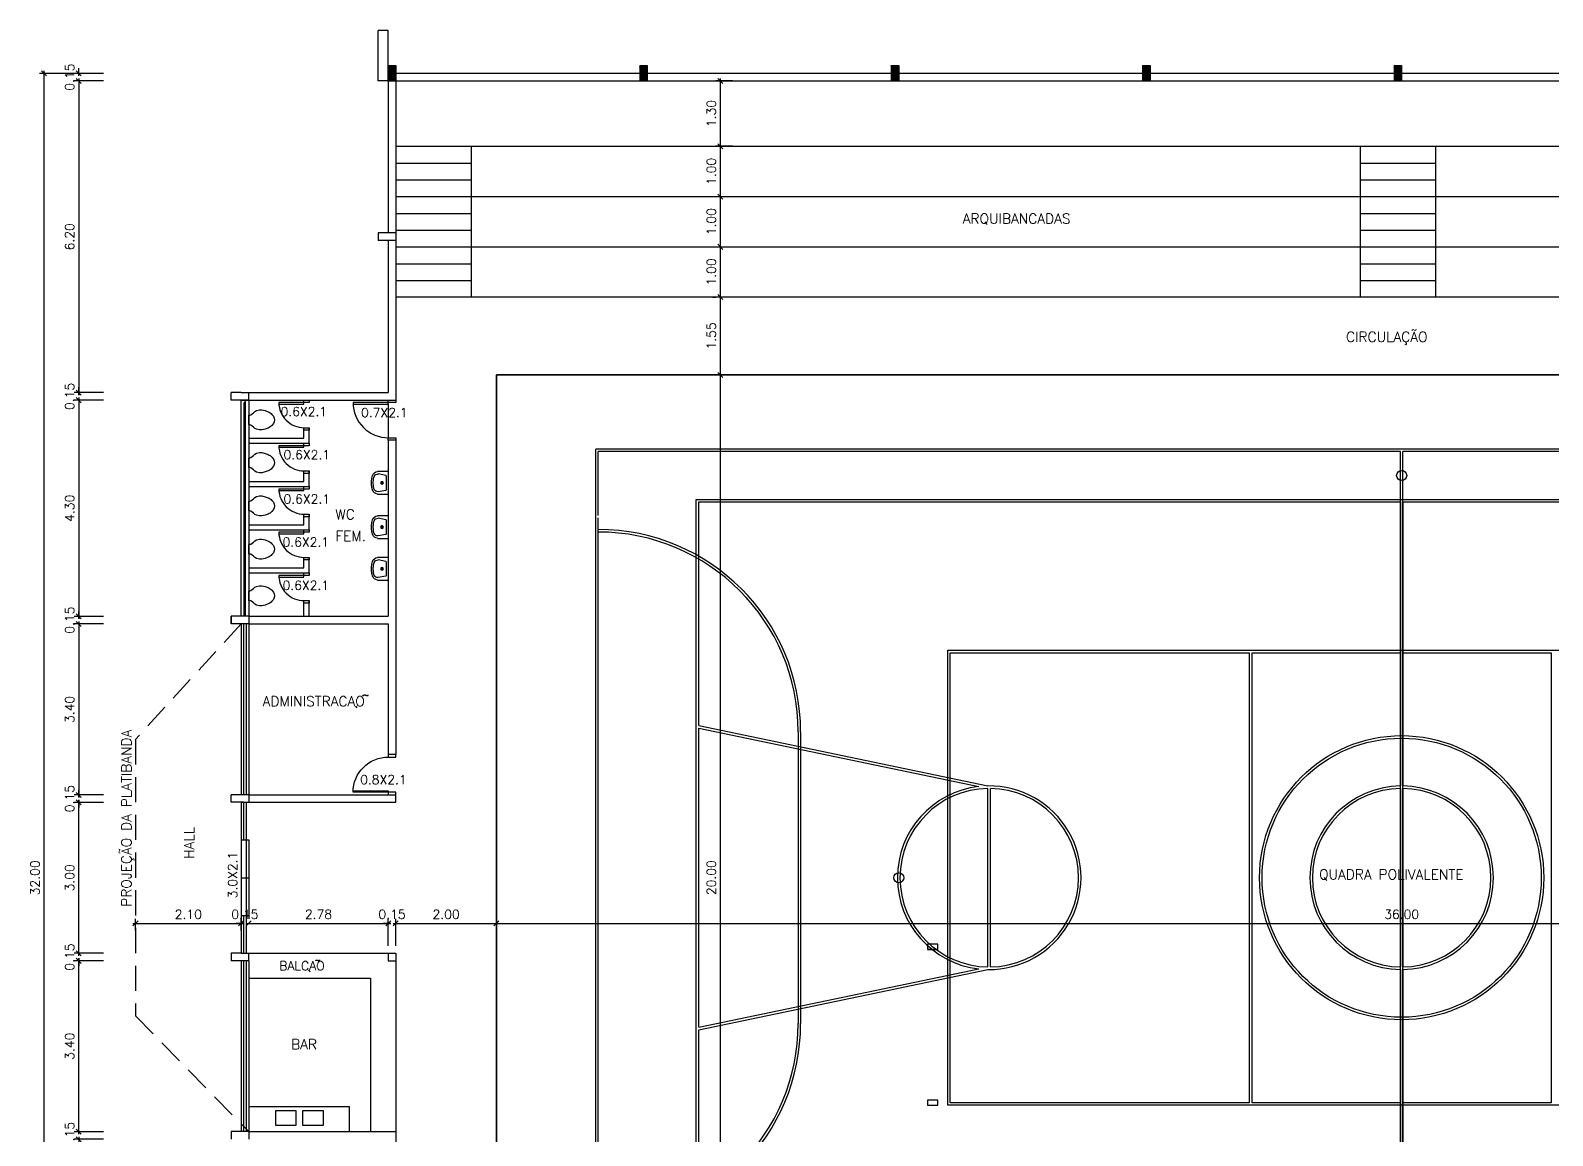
# Model space of a CAD drawing. Extents: x -5 to 99, y -57 to 8.
# Drawn here: x -1.87 to 28.4, y -14.9 to 7.08 of the extents above; entities that cross this region are included whole.
import ezdxf
from ezdxf.enums import TextEntityAlignment as Align

# ---------------------------------------------------------------- set-up
doc = ezdxf.new("R2010")
doc.units = 0
doc.header["$LTSCALE"] = 2
doc.header["$MEASUREMENT"] = 0
doc.header["$PDMODE"] = 3
doc.linetypes.add('HIDDEN', pattern=[0.375, 0.25, -0.125])
doc.layers.get('0').update_dxf_attribs({"linetype": 'CONTINUOUS'})
doc.layers.get('DEFPOINTS').update_dxf_attribs({"linetype": 'CONTINUOUS'})
for name, color, linetype in [('ACESSÓRIO', 2, 'CONTINUOUS'), ('ALVENARIA', 7, 'CONTINUOUS'), ('ALVENARIA1', 44, 'CONTINUOUS'), ('ALVENARIA2', 9, 'CONTINUOUS'), ('COTA', 1, 'CONTINUOUS'), ('JAPOR', 142, 'CONTINUOUS'), ('TEXTO2', 40, 'CONTINUOUS'), ('TEXTO3', 3, 'CONTINUOUS'), ('TEXTO4', 4, 'CONTINUOUS')]:
    doc.layers.add(name, color=color, linetype=linetype)
doc.styles.add('SIMPLEX', font='SIMPLEX.SHX')
doc.dimstyles.new('DIM100', dxfattribs={"dimtxt": 0.18, "dimasz": 0, "dimexe": 0.09, "dimexo": 0.15, "dimgap": 0.09, "dimtad": 1, "dimzin": 0, "dimdsep": 46, "dimtxsty": 'SIMPLEX', "dimtsz": 0.05, "dimcen": 0.09, "dimdle": 0.05, "dimadec": 0, "dimazin": 0, "dimtfac": 1, "dimtix": 1, "dimtofl": 0, "dimtmove": 2, "dimatfit": 3, "dimfxl": 1, "dimtolj": 1, "dimtzin": 0, "dimarcsym": 0})

# ---------------------------------------------------------------- blocks, each defined once
blk = doc.blocks.new('*D13')
at = {"color": 0, "linetype": 'ByBlock'}
for p, q in [((-0.414, 6.222), (-0.997, 6.222)), ((-0.414, 6.072), (-0.997, 6.072)), ((-0.857, 6.172), (-0.957, 6.272)), ((-0.857, 6.022), (-0.957, 6.122)), ((-0.907, 6.172), (-0.907, 6.322)), ((-0.907, 6.122), (-0.907, 5.972))]:
    blk.add_line(p, q, dxfattribs=at)
at = {"layer": 'DEFPOINTS', "color": 0, "linetype": 'ByBlock'}
for p in [(-0.907, 6.072), (-0.264, 6.222), (-0.264, 6.072)]:
    blk.add_point(p, dxfattribs=at)
at = {"color": 0, "linetype": 'ByBlock', "style": 'SIMPLEX'}
blk.add_text('0.15', height=0.18, rotation=90, dxfattribs=at).set_placement((-1.087, 6.147), align=Align.MIDDLE_CENTER)
blk = doc.blocks.new('*D14')
at = {"color": 0, "linetype": 'ByBlock'}
for p, q in [((-0.414, 6.072), (-0.997, 6.072)), ((-0.857, 6.022), (-0.957, 6.122)), ((-0.907, 6.122), (-0.907, -0.178)), ((-0.414, -0.128), (-0.997, -0.128)), ((-0.857, -0.178), (-0.957, -0.078))]:
    blk.add_line(p, q, dxfattribs=at)
at = {"layer": 'DEFPOINTS', "color": 0, "linetype": 'ByBlock'}
for p in [(-0.264, 6.072), (-0.907, -0.128), (-0.264, -0.128)]:
    blk.add_point(p, dxfattribs=at)
at = {"color": 0, "linetype": 'ByBlock', "style": 'SIMPLEX'}
blk.add_text('6.20', height=0.18, rotation=90, dxfattribs=at).set_placement((-1.087, 2.972), align=Align.MIDDLE_CENTER)
blk = doc.blocks.new('*D15')
at = {"color": 0, "linetype": 'ByBlock'}
for p, q in [((-0.414, -0.128), (-0.997, -0.128)), ((-0.414, -0.278), (-0.997, -0.278)), ((-0.857, -0.178), (-0.957, -0.078)), ((-0.857, -0.328), (-0.957, -0.228)), ((-0.907, -0.178), (-0.907, -0.028)), ((-0.907, -0.228), (-0.907, -0.378))]:
    blk.add_line(p, q, dxfattribs=at)
at = {"layer": 'DEFPOINTS', "color": 0, "linetype": 'ByBlock'}
for p in [(-0.907, -0.278), (-0.264, -0.128), (-0.264, -0.278)]:
    blk.add_point(p, dxfattribs=at)
at = {"color": 0, "linetype": 'ByBlock', "style": 'SIMPLEX'}
blk.add_text('0.15', height=0.18, rotation=90, dxfattribs=at).set_placement((-1.087, -0.203), align=Align.MIDDLE_CENTER)
blk = doc.blocks.new('*D16')
at = {"color": 0, "linetype": 'ByBlock'}
for p, q in [((-0.414, -0.278), (-0.997, -0.278)), ((-0.857, -0.328), (-0.957, -0.228)), ((-0.907, -0.228), (-0.907, -4.628)), ((-0.857, -4.628), (-0.957, -4.528)), ((-0.414, -4.578), (-0.997, -4.578))]:
    blk.add_line(p, q, dxfattribs=at)
at = {"layer": 'DEFPOINTS', "color": 0, "linetype": 'ByBlock'}
for p in [(-0.264, -0.278), (-0.907, -4.578), (-0.264, -4.578)]:
    blk.add_point(p, dxfattribs=at)
at = {"color": 0, "linetype": 'ByBlock', "style": 'SIMPLEX'}
blk.add_text('4.30', height=0.18, rotation=90, dxfattribs=at).set_placement((-1.087, -2.428), align=Align.MIDDLE_CENTER)
blk = doc.blocks.new('*D17')
at = {"color": 0, "linetype": 'ByBlock'}
for p, q in [((-0.857, -4.628), (-0.957, -4.528)), ((-0.907, -4.628), (-0.907, -4.478)), ((-0.414, -4.578), (-0.997, -4.578)), ((-0.414, -4.728), (-0.997, -4.728)), ((-0.857, -4.778), (-0.957, -4.678)), ((-0.907, -4.678), (-0.907, -4.828))]:
    blk.add_line(p, q, dxfattribs=at)
at = {"layer": 'DEFPOINTS', "color": 0, "linetype": 'ByBlock'}
for p in [(-0.907, -4.728), (-0.264, -4.578), (-0.264, -4.728)]:
    blk.add_point(p, dxfattribs=at)
at = {"color": 0, "linetype": 'ByBlock', "style": 'SIMPLEX'}
blk.add_text('0.15', height=0.18, rotation=90, dxfattribs=at).set_placement((-1.087, -4.653), align=Align.MIDDLE_CENTER)
blk = doc.blocks.new('*D18')
at = {"color": 0, "linetype": 'ByBlock'}
for p, q in [((-0.414, -4.728), (-0.997, -4.728)), ((-0.857, -4.778), (-0.957, -4.678)), ((-0.907, -4.678), (-0.907, -8.178)), ((-0.414, -8.128), (-0.997, -8.128)), ((-0.857, -8.178), (-0.957, -8.078))]:
    blk.add_line(p, q, dxfattribs=at)
at = {"layer": 'DEFPOINTS', "color": 0, "linetype": 'ByBlock'}
for p in [(-0.264, -4.728), (-0.907, -8.128), (-0.264, -8.128)]:
    blk.add_point(p, dxfattribs=at)
at = {"color": 0, "linetype": 'ByBlock', "style": 'SIMPLEX'}
blk.add_text('3.40', height=0.18, rotation=90, dxfattribs=at).set_placement((-1.087, -6.428), align=Align.MIDDLE_CENTER)
blk = doc.blocks.new('*D19')
at = {"color": 0, "linetype": 'ByBlock'}
for p, q in [((-0.414, -8.128), (-0.997, -8.128)), ((-0.857, -8.178), (-0.957, -8.078)), ((-0.907, -8.178), (-0.907, -8.028)), ((-0.414, -8.278), (-0.997, -8.278)), ((-0.857, -8.328), (-0.957, -8.228)), ((-0.907, -8.228), (-0.907, -8.378))]:
    blk.add_line(p, q, dxfattribs=at)
at = {"layer": 'DEFPOINTS', "color": 0, "linetype": 'ByBlock'}
for p in [(-0.264, -8.128), (-0.907, -8.278), (-0.264, -8.278)]:
    blk.add_point(p, dxfattribs=at)
at = {"color": 0, "linetype": 'ByBlock', "style": 'SIMPLEX'}
blk.add_text('0.15', height=0.18, rotation=90, dxfattribs=at).set_placement((-1.087, -8.203), align=Align.MIDDLE_CENTER)
blk = doc.blocks.new('*D20')
at = {"color": 0, "linetype": 'ByBlock'}
for p, q in [((-0.414, -11.428), (-0.997, -11.428)), ((-0.857, -11.478), (-0.957, -11.378)), ((-0.907, -14.878), (-0.907, -11.378)), ((-0.414, -14.828), (-0.997, -14.828)), ((-0.857, -14.878), (-0.957, -14.778))]:
    blk.add_line(p, q, dxfattribs=at)
at = {"layer": 'DEFPOINTS', "color": 0, "linetype": 'ByBlock'}
for p in [(-0.907, -11.428), (-0.264, -11.428), (-0.264, -14.828)]:
    blk.add_point(p, dxfattribs=at)
at = {"color": 0, "linetype": 'ByBlock', "style": 'SIMPLEX'}
blk.add_text('3.40', height=0.18, rotation=90, dxfattribs=at).set_placement((-1.087, -13.128), align=Align.MIDDLE_CENTER)
blk = doc.blocks.new('*D21')
at = {"color": 0, "linetype": 'ByBlock'}
for p, q in [((-0.414, -14.828), (-0.997, -14.828)), ((-0.857, -14.878), (-0.957, -14.778)), ((-0.907, -14.878), (-0.907, -14.728)), ((-0.414, -14.978), (-0.997, -14.978)), ((-0.857, -15.028), (-0.957, -14.928)), ((-0.907, -14.928), (-0.907, -15.078))]:
    blk.add_line(p, q, dxfattribs=at)
at = {"layer": 'DEFPOINTS', "color": 0, "linetype": 'ByBlock'}
for p in [(-0.907, -14.828), (-0.264, -14.828), (-0.264, -14.978)]:
    blk.add_point(p, dxfattribs=at)
at = {"color": 0, "linetype": 'ByBlock', "style": 'SIMPLEX'}
blk.add_text('0.15', height=0.18, rotation=90, dxfattribs=at).set_placement((-1.087, -14.903), align=Align.MIDDLE_CENTER)
blk = doc.blocks.new('*D26')
at = {"color": 0, "linetype": 'ByBlock'}
for p, q in [((-0.907, -11.328), (-0.907, -11.178)), ((-0.414, -11.278), (-0.997, -11.278)), ((-0.414, -11.428), (-0.997, -11.428)), ((-0.857, -11.328), (-0.957, -11.228)), ((-0.857, -11.478), (-0.957, -11.378)), ((-0.907, -11.378), (-0.907, -11.528))]:
    blk.add_line(p, q, dxfattribs=at)
at = {"layer": 'DEFPOINTS', "color": 0, "linetype": 'ByBlock'}
for p in [(-0.907, -11.278), (-0.264, -11.278), (-0.264, -11.428)]:
    blk.add_point(p, dxfattribs=at)
at = {"color": 0, "linetype": 'ByBlock', "style": 'SIMPLEX'}
blk.add_text('0.15', height=0.18, rotation=90, dxfattribs=at).set_placement((-1.087, -11.353), align=Align.MIDDLE_CENTER)
blk = doc.blocks.new('*D27')
at = {"color": 0, "linetype": 'ByBlock'}
for p, q in [((-0.414, -8.278), (-0.997, -8.278)), ((-0.857, -8.328), (-0.957, -8.228)), ((-0.907, -11.328), (-0.907, -8.228)), ((-0.414, -11.278), (-0.997, -11.278)), ((-0.857, -11.328), (-0.957, -11.228))]:
    blk.add_line(p, q, dxfattribs=at)
at = {"layer": 'DEFPOINTS', "color": 0, "linetype": 'ByBlock'}
for p in [(-0.907, -8.278), (-0.264, -8.278), (-0.264, -11.278)]:
    blk.add_point(p, dxfattribs=at)
at = {"color": 0, "linetype": 'ByBlock', "style": 'SIMPLEX'}
blk.add_text('3.00', height=0.18, rotation=90, dxfattribs=at).set_placement((-1.087, -9.778), align=Align.MIDDLE_CENTER)
blk = doc.blocks.new('PI')
at = {"layer": 'ALVENARIA2'}
for p, q in [((-0.075, 0.15), (0.075, 0.15)), ((-0.075, 0.15), (-0.075, -0.15)), ((0.075, 0.15), (0.075, -0.15)), ((-0.075, -0.15), (0.075, -0.15))]:
    blk.add_line(p, q, dxfattribs=at)
blk = doc.blocks.new('*D58')
at = {"color": 0, "linetype": 'ByBlock'}
for p, q in [((11.701, 2.772), (11.761, 2.772)), ((11.901, 2.722), (11.801, 2.822)), ((11.851, 2.822), (11.851, 1.722)), ((11.901, 1.722), (11.801, 1.822)), ((11.701, 1.772), (11.761, 1.772))]:
    blk.add_line(p, q, dxfattribs=at)
at = {"layer": 'DEFPOINTS', "color": 0, "linetype": 'ByBlock'}
for p in [(11.851, 2.772), (11.851, 1.772), (11.851, 1.772)]:
    blk.add_point(p, dxfattribs=at)
at = {"color": 0, "linetype": 'ByBlock', "style": 'SIMPLEX'}
blk.add_text('1.00', height=0.18, rotation=90, dxfattribs=at).set_placement((11.671, 2.272), align=Align.MIDDLE_CENTER)
blk = doc.blocks.new('*D59')
at = {"color": 0, "linetype": 'ByBlock'}
for p, q in [((11.701, 3.772), (11.761, 3.772)), ((11.901, 3.722), (11.801, 3.822)), ((11.851, 3.822), (11.851, 2.722)), ((11.701, 2.772), (11.761, 2.772)), ((11.901, 2.722), (11.801, 2.822))]:
    blk.add_line(p, q, dxfattribs=at)
at = {"layer": 'DEFPOINTS', "color": 0, "linetype": 'ByBlock'}
for p in [(11.851, 3.772), (11.851, 2.772), (11.851, 2.772)]:
    blk.add_point(p, dxfattribs=at)
at = {"color": 0, "linetype": 'ByBlock', "style": 'SIMPLEX'}
blk.add_text('1.00', height=0.18, rotation=90, dxfattribs=at).set_placement((11.671, 3.272), align=Align.MIDDLE_CENTER)
blk = doc.blocks.new('*D60')
at = {"color": 0, "linetype": 'ByBlock'}
for p, q in [((12.092, 4.772), (11.761, 4.772)), ((11.901, 4.722), (11.801, 4.822)), ((11.851, 4.822), (11.851, 3.722)), ((11.701, 3.772), (11.761, 3.772)), ((11.901, 3.722), (11.801, 3.822))]:
    blk.add_line(p, q, dxfattribs=at)
at = {"layer": 'DEFPOINTS', "color": 0, "linetype": 'ByBlock'}
for p in [(12.242, 4.772), (11.851, 3.772), (11.851, 3.772)]:
    blk.add_point(p, dxfattribs=at)
at = {"color": 0, "linetype": 'ByBlock', "style": 'SIMPLEX'}
blk.add_text('1.00', height=0.18, rotation=90, dxfattribs=at).set_placement((11.671, 4.272), align=Align.MIDDLE_CENTER)
blk = doc.blocks.new('*D61')
at = {"color": 0, "linetype": 'ByBlock'}
for p, q in [((12.092, 6.072), (11.761, 6.072)), ((11.901, 6.022), (11.801, 6.122)), ((11.851, 6.122), (11.851, 4.722)), ((12.092, 4.772), (11.761, 4.772)), ((11.901, 4.722), (11.801, 4.822))]:
    blk.add_line(p, q, dxfattribs=at)
at = {"layer": 'DEFPOINTS', "color": 0, "linetype": 'ByBlock'}
for p in [(12.242, 6.072), (11.851, 4.772), (12.242, 4.772)]:
    blk.add_point(p, dxfattribs=at)
at = {"color": 0, "linetype": 'ByBlock', "style": 'SIMPLEX'}
blk.add_text('1.30', height=0.18, rotation=90, dxfattribs=at).set_placement((11.671, 5.422), align=Align.MIDDLE_CENTER)
blk = doc.blocks.new('*D66')
at = {"color": 0, "linetype": 'ByBlock'}
for p, q in [((11.901, 1.722), (11.801, 1.822)), ((11.851, 1.822), (11.851, 0.175)), ((12.123, 1.772), (11.761, 1.772)), ((12.123, 0.225), (11.761, 0.225)), ((11.901, 0.175), (11.801, 0.275))]:
    blk.add_line(p, q, dxfattribs=at)
at = {"layer": 'DEFPOINTS', "color": 0, "linetype": 'ByBlock'}
for p in [(12.273, 1.772), (11.851, 0.225), (12.273, 0.225)]:
    blk.add_point(p, dxfattribs=at)
at = {"color": 0, "linetype": 'ByBlock', "style": 'SIMPLEX'}
blk.add_text('1.55', height=0.18, rotation=90, dxfattribs=at).set_placement((11.671, 0.999), align=Align.MIDDLE_CENTER)
blk = doc.blocks.new('*D67')
at = {"color": 0, "linetype": 'ByBlock'}
for p, q in [((12.133, 0.225), (11.761, 0.225)), ((11.901, 0.175), (11.801, 0.275)), ((11.851, 0.275), (11.851, -19.825)), ((11.901, -19.825), (11.801, -19.725)), ((11.991, -19.775), (11.941, -19.775))]:
    blk.add_line(p, q, dxfattribs=at)
at = {"layer": 'DEFPOINTS', "color": 0, "linetype": 'ByBlock'}
for p in [(12.283, 0.225), (11.841, -19.775), (11.851, -19.775)]:
    blk.add_point(p, dxfattribs=at)
at = {"color": 0, "linetype": 'ByBlock', "style": 'SIMPLEX'}
blk.add_text('20.00', height=0.18, rotation=90, dxfattribs=at).set_placement((11.671, -9.775), align=Align.MIDDLE_CENTER)
blk = doc.blocks.new('*D68')
at = {"color": 0, "linetype": 'ByBlock'}
for p, q in [((0.173, -10.733), (0.273, -10.633)), ((0.173, -10.683), (2.373, -10.683)), ((0.223, -10.828), (0.223, -10.593)), ((2.273, -10.733), (2.373, -10.633)), ((2.323, -10.828), (2.323, -10.593))]:
    blk.add_line(p, q, dxfattribs=at)
at = {"layer": 'DEFPOINTS', "color": 0, "linetype": 'ByBlock'}
for p in [(2.323, -10.683), (0.223, -10.978), (2.323, -10.978)]:
    blk.add_point(p, dxfattribs=at)
at = {"color": 0, "linetype": 'ByBlock', "style": 'SIMPLEX'}
blk.add_text('2.10', height=0.18, dxfattribs=at).set_placement((1.273, -10.503), align=Align.MIDDLE_CENTER)
blk = doc.blocks.new('*D69')
at = {"color": 0, "linetype": 'ByBlock'}
for p, q in [((2.473, -10.533), (2.473, -10.593)), ((2.373, -10.683), (2.223, -10.683)), ((2.273, -10.733), (2.373, -10.633)), ((2.323, -10.828), (2.323, -10.593)), ((2.423, -10.733), (2.523, -10.633)), ((2.423, -10.683), (2.573, -10.683))]:
    blk.add_line(p, q, dxfattribs=at)
at = {"layer": 'DEFPOINTS', "color": 0, "linetype": 'ByBlock'}
for p in [(2.473, -10.683), (2.473, -10.683), (2.323, -10.978)]:
    blk.add_point(p, dxfattribs=at)
at = {"color": 0, "linetype": 'ByBlock', "style": 'SIMPLEX'}
blk.add_text('0.15', height=0.18, dxfattribs=at).set_placement((2.398, -10.503), align=Align.MIDDLE_CENTER)
blk = doc.blocks.new('*D70')
at = {"color": 0, "linetype": 'ByBlock'}
for p, q in [((2.473, -10.533), (2.473, -10.593)), ((2.423, -10.733), (2.523, -10.633)), ((2.423, -10.683), (5.298, -10.683)), ((5.198, -10.733), (5.298, -10.633)), ((5.248, -11.128), (5.248, -10.593))]:
    blk.add_line(p, q, dxfattribs=at)
at = {"layer": 'DEFPOINTS', "color": 0, "linetype": 'ByBlock'}
for p in [(2.473, -10.683), (5.248, -10.683), (5.248, -11.278)]:
    blk.add_point(p, dxfattribs=at)
at = {"color": 0, "linetype": 'ByBlock', "style": 'SIMPLEX'}
blk.add_text('2.78', height=0.18, dxfattribs=at).set_placement((3.861, -10.503), align=Align.MIDDLE_CENTER)
blk = doc.blocks.new('*D71')
at = {"color": 0, "linetype": 'ByBlock'}
for p, q in [((5.298, -10.683), (5.148, -10.683)), ((5.198, -10.733), (5.298, -10.633)), ((5.248, -11.128), (5.248, -10.593)), ((5.348, -10.733), (5.448, -10.633)), ((5.348, -10.683), (5.498, -10.683)), ((5.398, -11.128), (5.398, -10.593))]:
    blk.add_line(p, q, dxfattribs=at)
at = {"layer": 'DEFPOINTS', "color": 0, "linetype": 'ByBlock'}
for p in [(5.398, -10.683), (5.248, -11.278), (5.398, -11.278)]:
    blk.add_point(p, dxfattribs=at)
at = {"color": 0, "linetype": 'ByBlock', "style": 'SIMPLEX'}
blk.add_text('0.15', height=0.18, dxfattribs=at).set_placement((5.323, -10.503), align=Align.MIDDLE_CENTER)
blk = doc.blocks.new('*D72')
at = {"color": 0, "linetype": 'ByBlock'}
for p, q in [((5.348, -10.733), (5.448, -10.633)), ((5.348, -10.683), (7.448, -10.683)), ((5.398, -11.128), (5.398, -10.593)), ((7.348, -10.733), (7.448, -10.633)), ((7.398, -11.128), (7.398, -10.593))]:
    blk.add_line(p, q, dxfattribs=at)
at = {"layer": 'DEFPOINTS', "color": 0, "linetype": 'ByBlock'}
for p in [(7.398, -10.683), (5.398, -11.278), (7.398, -11.278)]:
    blk.add_point(p, dxfattribs=at)
at = {"color": 0, "linetype": 'ByBlock', "style": 'SIMPLEX'}
blk.add_text('2.00', height=0.18, dxfattribs=at).set_placement((6.398, -10.503), align=Align.MIDDLE_CENTER)
blk = doc.blocks.new('*D73')
at = {"color": 0, "linetype": 'ByBlock'}
for p, q in [((7.348, -10.733), (7.448, -10.633)), ((7.348, -10.683), (43.448, -10.683)), ((7.398, -11.632), (7.398, -10.593)), ((43.348, -10.733), (43.448, -10.633)), ((43.398, -11.632), (43.398, -10.593))]:
    blk.add_line(p, q, dxfattribs=at)
at = {"layer": 'DEFPOINTS', "color": 0, "linetype": 'ByBlock'}
for p in [(43.398, -10.683), (7.398, -11.782), (43.398, -11.782)]:
    blk.add_point(p, dxfattribs=at)
at = {"color": 0, "linetype": 'ByBlock', "style": 'SIMPLEX'}
blk.add_text('36.00', height=0.18, dxfattribs=at).set_placement((25.398, -10.503), align=Align.MIDDLE_CENTER)
blk = doc.blocks.new('VASO2')
blk.add_line((0.093, 0), (-0.093, 0))
blk.add_lwpolyline([(-0.093, 0, 0.203767), (-0.097, -0.023), (-0.102, -0.045), (-0.122, -0.069), (-0.142, -0.093), (-0.168, -0.124), (-0.187, -0.158), (-0.2, -0.212), (-0.2, -0.261), (-0.184, -0.331), (-0.162, -0.387, 0.039843), (-0.141, -0.424, 0.053406), (-0.109, -0.463), (-0.072, -0.492), (-0.036, -0.507), (0, -0.512), (0.036, -0.507), (0.072, -0.492), (0.109, -0.463, 0.053406), (0.141, -0.424, 0.039843), (0.162, -0.387), (0.184, -0.331), (0.2, -0.261), (0.2, -0.212), (0.187, -0.158), (0.168, -0.124), (0.142, -0.093), (0.122, -0.069), (0.102, -0.045), (0.097, -0.023, 0.203767), (0.093, 0)], format="xyb")
blk = doc.blocks.new('PIA')
for p, q in [((0, -0.212), (0, 0)), ((0.45, 0), (0.45, -0.214)), ((0.074, -0.05), (0.048, -0.201)), ((0.088, -0.037), (0.088, -0.037)), ((0.089, -0.037), (0.357, -0.037)), ((0.089, -0.037), (0.357, -0.037)), ((0.371, -0.05), (0.4, -0.198))]:
    blk.add_line(p, q)
for points in [[(0.093, -0.281, 0.034307), (0.137, -0.29, 0.035819), (0.224, -0.297, 0.035819), (0.312, -0.29, 0.028558), (0.348, -0.283, 0.037113)], [(0.084, -0.315, 0.034307), (0.132, -0.325, 0.035819), (0.224, -0.332, 0.035819), (0.317, -0.325, 0.037113), (0.369, -0.313, 0.091233)]]:
    blk.add_lwpolyline(points, format="xyb")
for radius in [0.0274, 0.0174]:
    blk.add_circle((0.225, -0.124), radius)
for centre, radius, start, end in [((0.119, -0.2), 0.119, 185.4907, 252.8021), ((0.125, -0.209), 0.078, 174.1033, 247.6386), ((0.089, -0.052), 0.015, 90, 170.0432), ((0.32, -0.208), 0.0802, 290.6891, 5.3718), ((0.357, -0.052), 0.015, 10.9557, 90), ((0.329, -0.198), 0.122, 289.1742, 351.9763)]:
    blk.add_arc(centre, radius, start, end)
blk = doc.blocks.new('*D96')
at = {"color": 0, "linetype": 'ByBlock'}
for p, q in [((-0.474, 6.222), (-1.686, 6.222)), ((-1.546, 6.172), (-1.646, 6.272)), ((-1.596, -25.828), (-1.596, 6.272)), ((-0.474, -25.778), (-1.686, -25.778)), ((-1.546, -25.828), (-1.646, -25.728))]:
    blk.add_line(p, q, dxfattribs=at)
at = {"layer": 'DEFPOINTS', "color": 0, "linetype": 'ByBlock'}
for p in [(-1.596, 6.222), (-0.324, 6.222), (-0.324, -25.778)]:
    blk.add_point(p, dxfattribs=at)
at = {"color": 0, "linetype": 'ByBlock', "style": 'SIMPLEX'}
blk.add_text('32.00', height=0.18, rotation=90, dxfattribs=at).set_placement((-1.776, -9.778), align=Align.MIDDLE_CENTER)
blk = doc.blocks.new('*X98')
at = {"color": 0}
for p, q in [((5.248, 6.238), (5.386, 6.375)), ((5.248, 6.256), (5.368, 6.375)), ((5.248, 6.274), (5.35, 6.375)), ((5.248, 6.291), (5.332, 6.375)), ((5.248, 6.309), (5.315, 6.375)), ((5.248, 6.327), (5.297, 6.375)), ((5.248, 6.344), (5.279, 6.375)), ((5.248, 6.362), (5.262, 6.375)), ((5.248, 6.221), (5.398, 6.371)), ((5.248, 6.203), (5.398, 6.353)), ((5.248, 6.185), (5.398, 6.335)), ((5.248, 6.168), (5.398, 6.318)), ((5.248, 6.15), (5.398, 6.3)), ((5.248, 6.132), (5.398, 6.282)), ((5.248, 6.114), (5.398, 6.264)), ((5.248, 6.097), (5.398, 6.247)), ((5.248, 6.079), (5.398, 6.229)), ((5.262, 6.075), (5.398, 6.211)), ((5.28, 6.075), (5.398, 6.194)), ((5.298, 6.075), (5.398, 6.176)), ((5.315, 6.075), (5.398, 6.158)), ((5.333, 6.075), (5.398, 6.141)), ((5.351, 6.075), (5.398, 6.123)), ((5.368, 6.075), (5.398, 6.105)), ((5.386, 6.075), (5.398, 6.088))]:
    blk.add_line(p, q, dxfattribs=at)
blk = doc.blocks.new('*X99')
at = {"color": 0}
for p, q in [((10.248, 6.235), (10.388, 6.375)), ((10.248, 6.253), (10.371, 6.375)), ((10.248, 6.271), (10.353, 6.375)), ((10.248, 6.288), (10.335, 6.375)), ((10.248, 6.306), (10.318, 6.375)), ((10.248, 6.324), (10.3, 6.375)), ((10.248, 6.342), (10.282, 6.375)), ((10.248, 6.359), (10.265, 6.375)), ((10.248, 6.218), (10.398, 6.368)), ((15.248, 6.233), (15.391, 6.375)), ((15.248, 6.25), (15.373, 6.375)), ((15.248, 6.268), (15.356, 6.375)), ((15.248, 6.286), (15.338, 6.375)), ((15.248, 6.303), (15.32, 6.375)), ((15.248, 6.321), (15.303, 6.375)), ((15.248, 6.339), (15.285, 6.375)), ((15.248, 6.356), (15.267, 6.375)), ((15.248, 6.374), (15.25, 6.375)), ((15.248, 6.215), (15.398, 6.365)), ((20.248, 6.23), (20.394, 6.375)), ((20.248, 6.248), (20.376, 6.375)), ((20.248, 6.265), (20.358, 6.375)), ((20.248, 6.283), (20.341, 6.375)), ((20.248, 6.301), (20.323, 6.375)), ((20.248, 6.318), (20.305, 6.375)), ((20.248, 6.336), (20.288, 6.375)), ((20.248, 6.354), (20.27, 6.375)), ((20.248, 6.371), (20.252, 6.375)), ((20.248, 6.212), (20.398, 6.362)), ((25.248, 6.227), (25.397, 6.375)), ((25.248, 6.245), (25.379, 6.375)), ((25.248, 6.262), (25.361, 6.375)), ((25.248, 6.28), (25.344, 6.375)), ((25.248, 6.298), (25.326, 6.375)), ((25.248, 6.315), (25.308, 6.375)), ((25.248, 6.333), (25.291, 6.375)), ((25.248, 6.351), (25.273, 6.375)), ((25.248, 6.369), (25.255, 6.375)), ((25.248, 6.209), (25.398, 6.359)), ((10.248, 6.2), (10.398, 6.35)), ((10.248, 6.182), (10.398, 6.332)), ((10.248, 6.165), (10.398, 6.315)), ((10.248, 6.147), (10.398, 6.297)), ((10.248, 6.129), (10.398, 6.279)), ((10.248, 6.112), (10.398, 6.262)), ((10.248, 6.094), (10.398, 6.244)), ((10.248, 6.076), (10.398, 6.226)), ((10.265, 6.075), (10.398, 6.209)), ((10.283, 6.075), (10.398, 6.191)), ((10.3, 6.075), (10.398, 6.173)), ((10.318, 6.075), (10.398, 6.156)), ((10.336, 6.075), (10.398, 6.138)), ((10.353, 6.075), (10.398, 6.12)), ((10.371, 6.075), (10.398, 6.103)), ((10.389, 6.075), (10.398, 6.085)), ((15.248, 6.197), (15.398, 6.347)), ((15.248, 6.18), (15.398, 6.33)), ((15.248, 6.162), (15.398, 6.312)), ((15.248, 6.144), (15.398, 6.294)), ((15.248, 6.127), (15.398, 6.277)), ((15.248, 6.109), (15.398, 6.259)), ((15.248, 6.091), (15.398, 6.241)), ((15.25, 6.075), (15.398, 6.224)), ((15.268, 6.075), (15.398, 6.206)), ((15.286, 6.075), (15.398, 6.188)), ((15.303, 6.075), (15.398, 6.171)), ((15.321, 6.075), (15.398, 6.153)), ((15.339, 6.075), (15.398, 6.135)), ((15.356, 6.075), (15.398, 6.117)), ((15.374, 6.075), (15.398, 6.1)), ((15.392, 6.075), (15.398, 6.082)), ((20.248, 6.195), (20.398, 6.345)), ((20.248, 6.177), (20.398, 6.327)), ((20.248, 6.159), (20.398, 6.309)), ((20.248, 6.141), (20.398, 6.291)), ((20.248, 6.124), (20.398, 6.274)), ((20.248, 6.106), (20.398, 6.256)), ((20.248, 6.088), (20.398, 6.238)), ((20.253, 6.075), (20.398, 6.221)), ((20.271, 6.075), (20.398, 6.203)), ((20.288, 6.075), (20.398, 6.185)), ((20.306, 6.075), (20.398, 6.168)), ((20.324, 6.075), (20.398, 6.15)), ((20.341, 6.075), (20.398, 6.132)), ((20.359, 6.075), (20.398, 6.115)), ((20.377, 6.075), (20.398, 6.097)), ((20.394, 6.075), (20.398, 6.079)), ((25.248, 6.192), (25.398, 6.342)), ((25.248, 6.174), (25.398, 6.324)), ((25.248, 6.156), (25.398, 6.306)), ((25.248, 6.139), (25.398, 6.289)), ((25.248, 6.121), (25.398, 6.271)), ((25.248, 6.103), (25.398, 6.253)), ((25.248, 6.086), (25.398, 6.236)), ((25.256, 6.075), (25.398, 6.218)), ((25.273, 6.075), (25.398, 6.2)), ((25.291, 6.075), (25.398, 6.183)), ((25.309, 6.075), (25.398, 6.165)), ((25.326, 6.075), (25.398, 6.147)), ((25.344, 6.075), (25.398, 6.13)), ((25.362, 6.075), (25.398, 6.112)), ((25.379, 6.075), (25.398, 6.094)), ((25.397, 6.075), (25.398, 6.077))]:
    blk.add_line(p, q, dxfattribs=at)

msp = doc.modelspace()

# ---------------------------------------------------------------- linework, layer by layer
at = {"layer": 'ACESSÓRIO'}
for p, q in [((2.323, -11.275), (5.398, -11.275)), ((5.398, -11.275), (5.398, -14.825)), ((2.473, -11.775), (4.898, -11.775)), ((4.898, -11.775), (4.898, -14.825)), ((2.473, -14.325), (4.473, -14.325)), ((4.473, -14.325), (4.473, -14.825))]:
    msp.add_line(p, q, dxfattribs=at)
for points in [[(3.013, -14.703), (3.013, -14.403), (3.413, -14.403), (3.413, -14.703)], [(3.551, -14.703), (3.551, -14.403), (3.951, -14.403), (3.951, -14.703)]]:
    msp.add_lwpolyline(points, close=True, dxfattribs=at)
at = {"layer": 'ALVENARIA'}
for p, q in [((5.248, 7.075), (5.048, 7.075)), ((5.048, 6.075), (5.048, 7.075)), ((5.248, 6.075), (5.248, 7.075)), ((5.248, 6.075), (5.048, 6.075)), ((5.248, 6.225), (5.248, 3.05)), ((5.398, 6.225), (5.398, -0.275)), ((5.398, 6.225), (10.248, 6.225)), ((5.398, 6.075), (45.248, 6.075)), ((10.398, 6.225), (15.248, 6.225)), ((15.398, 6.225), (20.248, 6.225)), ((20.398, 6.225), (25.248, 6.225)), ((25.398, 6.225), (30.248, 6.225)), ((5.398, 3.05), (5.048, 3.05)), ((5.048, 3.05), (5.048, 2.9)), ((5.398, 2.9), (5.048, 2.9)), ((5.248, 2.9), (5.248, -0.125)), ((2.323, -0.125), (2.123, -0.125)), ((2.123, -0.275), (2.123, -0.125)), ((2.473, -0.275), (2.123, -0.275)), ((2.323, -0.125), (5.248, -0.125)), ((2.473, -0.275), (2.473, -0.125)), ((2.473, -0.275), (5.398, -0.275)), ((5.248, -1.075), (5.248, -4.575)), ((5.398, -1.075), (5.398, -7.325)), ((2.123, -4.575), (2.123, -4.725)), ((2.323, -4.575), (2.123, -4.575)), ((2.123, -4.725), (2.123, -4.575)), ((2.473, -4.725), (2.123, -4.725)), ((2.473, -4.575), (5.248, -4.575)), ((2.473, -4.575), (2.473, -4.725)), ((2.473, -4.725), (5.248, -4.725)), ((5.248, -4.725), (5.248, -7.325)), ((2.473, -8.125), (2.123, -8.125)), ((2.123, -8.275), (2.123, -8.125)), ((2.473, -8.125), (5.248, -8.125)), ((2.473, -8.125), (2.473, -8.275)), ((5.398, -8.275), (5.398, -8.125)), ((2.373, -8.275), (2.123, -8.275)), ((2.323, -8.275), (5.398, -8.275)), ((2.323, -11.275), (2.123, -11.275)), ((2.123, -11.275), (2.123, -11.425)), ((2.473, -11.425), (2.123, -11.425)), ((2.473, -11.425), (2.473, -11.275)), ((5.248, -11.275), (5.248, -11.425)), ((5.248, -11.425), (5.398, -11.425)), ((2.473, -14.825), (2.123, -14.825)), ((2.123, -14.825), (2.123, -14.975)), ((2.473, -14.825), (5.398, -14.825)), ((2.473, -14.825), (2.473, -14.975)), ((5.398, -14.825), (5.398, -18.475))]:
    msp.add_line(p, q, dxfattribs=at)
at = {"layer": 'ALVENARIA1'}
for p, q in [((5.398, 4.775), (45.248, 4.775)), ((6.898, 4.775), (6.898, 1.775)), ((24.573, 4.775), (24.573, 1.775)), ((26.073, 4.775), (26.073, 1.775)), ((5.398, 4.435), (6.898, 4.435)), ((24.573, 4.435), (26.073, 4.435)), ((5.398, 4.105), (6.898, 4.105)), ((24.573, 4.105), (26.073, 4.105)), ((5.398, 3.775), (45.248, 3.775)), ((5.398, 3.435), (6.898, 3.435)), ((24.573, 3.435), (26.073, 3.435)), ((5.398, 3.105), (6.898, 3.105)), ((24.573, 3.105), (26.073, 3.105)), ((5.398, 2.775), (45.248, 2.775)), ((5.398, 2.435), (6.898, 2.435)), ((24.573, 2.435), (26.073, 2.435)), ((5.398, 2.105), (6.898, 2.105)), ((24.573, 2.105), (26.073, 2.105)), ((5.398, 1.775), (45.248, 1.775)), ((7.398, 0.225), (7.398, -19.775)), ((7.398, 0.225), (43.398, 0.225)), ((7.398, -19.775), (7.398, 0.225)), ((7.398, 0.225), (43.398, 0.225)), ((7.398, 0.225), (43.398, 0.225)), ((7.398, -19.775), (7.398, 0.225)), ((7.398, 0.225), (43.398, 0.225)), ((7.398, -19.775), (7.398, 0.225)), ((7.398, -19.775), (7.398, 0.225)), ((43.398, 0.225), (7.398, 0.225)), ((5.248, -0.355), (5.248, -1.025)), ((3.573, -1.035), (3.573, -0.875)), ((3.673, -1.135), (3.673, -0.825)), ((2.473, -1.035), (3.573, -1.035)), ((2.473, -1.135), (3.673, -1.135)), ((9.373, -18.3), (9.373, -1.25)), ((41.423, -1.25), (9.373, -1.25)), ((9.423, -2.57), (9.423, -1.3)), ((25.373, -1.3), (9.423, -1.3)), ((25.373, -6.937), (25.373, -1.3)), ((25.423, -6.937), (25.423, -1.3)), ((41.373, -1.3), (25.423, -1.3)), ((3.573, -1.895), (3.573, -1.735)), ((3.673, -1.995), (3.673, -1.685)), ((2.473, -1.895), (3.573, -1.895)), ((2.473, -1.995), (3.673, -1.995)), ((11.373, -2.25), (39.423, -2.25)), ((11.373, -17.3), (11.373, -2.25)), ((11.423, -2.3), (25.373, -2.3)), ((11.423, -6.75), (11.423, -2.3)), ((25.373, -2.3), (25.373, -7.95)), ((25.423, -2.3), (39.373, -2.3)), ((25.423, -2.3), (25.423, -7.95)), ((3.573, -2.755), (3.573, -2.595)), ((3.673, -2.855), (3.673, -2.545)), ((9.423, -16.93), (9.423, -2.62)), ((2.473, -2.755), (3.573, -2.755)), ((2.473, -2.855), (3.673, -2.855)), ((2.473, -3.615), (3.573, -3.615)), ((3.573, -3.615), (3.573, -3.455)), ((3.673, -3.715), (3.673, -3.405)), ((2.473, -3.715), (3.673, -3.715)), ((3.573, -4.575), (3.573, -4.315)), ((3.673, -4.575), (3.673, -4.265)), ((16.373, -5.25), (34.423, -5.25)), ((16.373, -14.3), (16.373, -5.25)), ((16.423, -5.3), (22.373, -5.3)), ((16.423, -14.25), (16.423, -5.3)), ((22.373, -14.25), (22.373, -5.3)), ((22.423, -14.25), (22.423, -5.3)), ((22.423, -5.3), (25.373, -5.3)), ((25.373, -14.25), (25.373, -5.3)), ((25.423, -14.25), (25.423, -5.3)), ((25.423, -5.3), (28.373, -5.3)), ((28.373, -5.3), (28.373, -14.25)), ((11.423, -6.75), (17.173, -7.95)), ((11.423, -12.75), (11.423, -6.8)), ((11.423, -6.8), (16.99, -7.961)), ((13.398, -6.875), (13.398, -12.675)), ((13.448, -6.875), (13.448, -12.675)), ((25.373, -12.562), (25.373, -6.987)), ((25.423, -12.562), (25.423, -6.987)), ((17.173, -11.549), (17.173, -8)), ((17.223, -11.549), (17.223, -8)), ((25.373, -8), (25.373, -11.549)), ((25.423, -8), (25.423, -11.549)), ((2.323, -8.275), (2.323, -11.275)), ((15.973, -11.1), (15.973, -11.2)), ((16.173, -11.1), (15.973, -11.1)), ((16.173, -11.2), (16.173, -11.1)), ((15.973, -11.2), (16.173, -11.2)), ((16.173, -11.2), (15.973, -11.2)), ((11.423, -12.75), (16.99, -11.588)), ((11.423, -12.8), (17.173, -11.599)), ((25.373, -11.599), (25.373, -17.25)), ((25.423, -11.599), (25.423, -17.25)), ((25.373, -18.25), (25.373, -12.612)), ((25.423, -18.25), (25.423, -12.612)), ((11.423, -17.25), (11.423, -12.8)), ((15.973, -14.2), (15.973, -14.3)), ((16.173, -14.2), (15.973, -14.2)), ((16.173, -14.3), (16.173, -14.2)), ((15.973, -14.3), (16.173, -14.3)), ((34.423, -14.3), (16.373, -14.3)), ((22.373, -14.25), (16.423, -14.25)), ((25.373, -14.25), (22.423, -14.25)), ((28.373, -14.25), (25.423, -14.25))]:
    msp.add_line(p, q, dxfattribs=at)
at = {"layer": 'ALVENARIA1', "linetype": 'HIDDEN'}
for p, q in [((2.323, -4.725), (0.223, -7.025)), ((0.223, -7.025), (0.223, -12.525)), ((0.223, -12.525), (2.473, -14.825))]:
    msp.add_line(p, q, dxfattribs=at)
at = {"layer": 'ALVENARIA1'}
for centre, radius in [((25.398, -1.775), 0.1), ((25.398, -9.775), 2.825), ((25.398, -9.775), 2.775), ((15.398, -9.775), 0.1)]:
    msp.add_circle(centre, radius, dxfattribs=at)
for centre, radius, start, end in [((9.423, -6.875), 4.025, 0, 90), ((9.423, -6.875), 3.975, 0, 90), ((17.198, -9.775), 1.825, 96.5529, 263.4471), ((17.198, -9.775), 1.775, 90.807, 269.193), ((17.198, -9.775), 1.825, 269.2151, 90.7849), ((17.198, -9.775), 1.775, 270.807, 89.193), ((25.398, -9.775), 1.825, 90.7849, 269.2151), ((25.398, -9.775), 1.775, 90.807, 269.193), ((25.398, -9.775), 1.825, 270.7849, 89.2151), ((25.398, -9.775), 1.775, 270.807, 89.193), ((9.423, -12.675), 4.025, 270, 0), ((9.423, -12.675), 3.975, 270, 0)]:
    msp.add_arc(centre, radius, start, end, dxfattribs=at)
at = {"layer": 'JAPOR'}
for p, q in [((2.413, -4.575), (2.413, -0.275)), ((2.383, -4.575), (2.383, -0.325)), ((2.413, -0.325), (2.383, -0.325)), ((2.413, -4.525), (2.383, -4.525)), ((2.323, -4.725), (2.323, -8.125)), ((2.373, -4.725), (2.373, -8.125)), ((2.423, -4.725), (2.423, -8.125)), ((2.473, -4.725), (2.473, -8.125)), ((2.373, -8.275), (2.373, -9.025)), ((2.423, -8.275), (2.423, -11.275)), ((2.323, -9.025), (2.473, -9.025)), ((2.473, -9.025), (2.473, -10.525)), ((2.323, -9.775), (2.473, -9.775)), ((2.323, -10.525), (2.473, -10.525)), ((2.373, -10.525), (2.373, -11.275)), ((2.323, -11.425), (2.323, -14.825)), ((2.373, -11.425), (2.373, -14.825)), ((2.373, -11.425), (2.373, -14.825)), ((2.423, -11.425), (2.423, -14.825)), ((2.473, -11.425), (2.473, -14.825))]:
    msp.add_line(p, q, dxfattribs=at)
msp.add_lwpolyline([(2.473, -4.575), (2.323, -4.575), (2.323, -0.275), (2.473, -0.275), (2.473, -4.575)], dxfattribs=at)
for points in [[(3.073, -0.355), (3.573, -0.355), (3.573, -0.275), (3.673, -0.275), (3.673, -0.325), (3.073, -0.325, 0.414214), (3.573, -0.825), (3.673, -0.825), (3.673, -0.875), (3.573, -0.875), (3.573, -0.825)], [(4.548, -0.355), (5.248, -0.355), (5.248, -0.275), (5.398, -0.275), (5.398, -0.325), (4.548, -0.325, 0.414214), (5.248, -1.025), (5.398, -1.025), (5.398, -1.075), (5.248, -1.075), (5.248, -1.025)], [(3.073, -1.215), (3.573, -1.215), (3.573, -1.135), (3.673, -1.135), (3.673, -1.185), (3.073, -1.185, 0.414214), (3.573, -1.685), (3.673, -1.685), (3.673, -1.735), (3.573, -1.735), (3.573, -1.685)], [(3.073, -2.075), (3.573, -2.075), (3.573, -1.995), (3.673, -1.995), (3.673, -2.045), (3.073, -2.045, 0.414214), (3.573, -2.545), (3.673, -2.545), (3.673, -2.595), (3.573, -2.595), (3.573, -2.545)], [(3.073, -2.935), (3.573, -2.935), (3.573, -2.855), (3.673, -2.855), (3.673, -2.905), (3.073, -2.905, 0.414214), (3.573, -3.405), (3.673, -3.405), (3.673, -3.455), (3.573, -3.455), (3.573, -3.405)], [(3.073, -3.795), (3.573, -3.795), (3.573, -3.715), (3.673, -3.715), (3.673, -3.765), (3.073, -3.765, 0.414214), (3.573, -4.265), (3.673, -4.265), (3.673, -4.315), (3.573, -4.315), (3.573, -4.265)], [(4.548, -8.045), (5.248, -8.045), (5.248, -8.125), (5.398, -8.125), (5.398, -8.075), (4.548, -8.075, -0.414214), (5.248, -7.375), (5.398, -7.375), (5.398, -7.325), (5.248, -7.325), (5.248, -7.375)]]:
    msp.add_lwpolyline(points, format="xyb", dxfattribs=at)
at = {"layer": 'TEXTO2'}
for p, q in [((4.742, -6.156), (4.744, -6.153)), ((4.744, -6.153), (4.745, -6.152)), ((4.745, -6.152), (4.748, -6.15)), ((4.748, -6.15), (4.75, -6.15)), ((4.75, -6.15), (4.75, -6.148)), ((4.75, -6.148), (4.753, -6.148)), ((4.753, -6.148), (4.755, -6.147)), ((4.755, -6.147), (4.758, -6.145)), ((4.758, -6.145), (4.762, -6.143)), ((4.762, -6.143), (4.763, -6.14)), ((4.763, -6.14), (4.771, -6.14)), ((4.771, -6.14), (4.773, -6.138)), ((4.773, -6.138), (4.783, -6.138)), ((4.783, -6.138), (4.786, -6.14)), ((4.786, -6.14), (4.791, -6.14)), ((4.791, -6.14), (4.796, -6.142)), ((4.796, -6.142), (4.801, -6.143)), ((4.801, -6.143), (4.806, -6.143)), ((4.806, -6.143), (4.809, -6.145)), ((4.809, -6.145), (4.811, -6.145)), ((4.811, -6.145), (4.811, -6.147)), ((4.811, -6.147), (4.814, -6.147)), ((4.814, -6.147), (4.816, -6.148)), ((4.816, -6.148), (4.817, -6.15)), ((4.817, -6.15), (4.819, -6.15)), ((4.819, -6.15), (4.822, -6.152)), ((4.822, -6.152), (4.822, -6.153)), ((4.822, -6.153), (4.84, -6.153)), ((4.84, -6.153), (4.842, -6.152)), ((4.842, -6.152), (4.843, -6.152)), ((4.843, -6.152), (4.847, -6.15)), ((4.847, -6.15), (4.848, -6.148)), ((4.848, -6.147), (4.85, -6.145)), ((4.848, -6.148), (4.848, -6.147)), ((4.85, -6.143), (4.852, -6.14)), ((4.85, -6.145), (4.85, -6.143)), ((4.852, -6.14), (4.852, -6.137)), ((4.595, -6.366), (4.621, -6.395)), ((3.662, -11.617), (3.696, -11.649))]:
    msp.add_line(p, q, dxfattribs=at)
msp.add_lwpolyline([(3.805, -11.425), (3.806, -11.424), (3.806, -11.423), (3.809, -11.422), (3.81, -11.421), (3.811, -11.419), (3.812, -11.418), (3.813, -11.418), (3.815, -11.417), (3.816, -11.416), (3.819, -11.416), (3.82, -11.415), (3.823, -11.414), (3.829, -11.414), (3.83, -11.413), (3.837, -11.413), (3.839, -11.414), (3.843, -11.414), (3.845, -11.416), (3.847, -11.416), (3.847, -11.417), (3.848, -11.418), (3.851, -11.418), (3.852, -11.421), (3.854, -11.421), (3.855, -11.423), (3.857, -11.423), (3.857, -11.424), (3.858, -11.425), (3.868, -11.425), (3.869, -11.424), (3.871, -11.423), (3.872, -11.423), (3.873, -11.422), (3.876, -11.421), (3.877, -11.421), (3.879, -11.418), (3.88, -11.418), (3.881, -11.417), (3.882, -11.416), (3.883, -11.416), (3.883, -11.415), (3.885, -11.414), (3.886, -11.414), (3.886, -11.411)], dxfattribs=at)

# ---------------------------------------------------------------- block references
at = {"layer": 'ACESSÓRIO', "xscale": -1}
for name, p, rotation in [('VASO2', (2.473, -0.67), 90), ('VASO2', (2.473, -1.521), 90), ('PIA', (5.248, -2.146), 270), ('VASO2', (2.473, -2.381), 90), ('PIA', (5.248, -3.026), 270), ('VASO2', (2.473, -3.241), 90), ('PIA', (5.248, -3.855), 270), ('VASO2', (2.473, -4.168), 90)]:
    msp.add_blockref(name, p, dxfattribs=dict(at, rotation=rotation))
at = {"layer": 'ALVENARIA2'}
for name, p in [('PI', (5.323, 6.225)), ('PI', (5.323, 6.225)), ('*X98', (0, 0)), ('PI', (10.323, 6.225)), ('*X99', (0, 0)), ('PI', (15.323, 6.225)), ('PI', (20.323, 6.225)), ('PI', (25.323, 6.225))]:
    msp.add_blockref(name, p, dxfattribs=at)

# ---------------------------------------------------------------- texts
at = {"layer": 'TEXTO2', "style": 'SIMPLEX'}
for s, p in [('0.6X2.1', (3.106, -0.594)), ('0.7X2.1', (4.708, -0.614)), ('0.6X2.1', (3.165, -1.453)), ('0.6X2.1', (3.165, -2.332)), ('0.6X2.1', (3.146, -3.19)), ('0.6X2.1', (3.146, -4.049)), ('0.8X2.1', (4.689, -7.914)), ('BALCAO', (3.082, -11.617))]:
    msp.add_text(s, height=0.18, dxfattribs=at).set_placement(p)
for s, height, p in [('PROJEÇÃO DA PLATIBANDA', 0.2, (0.142, -10.353)), ('3.0X2.1', 0.18, (2.243, -10.184))]:
    msp.add_text(s, height=height, rotation=90, dxfattribs=at).set_placement(p)
at = {"layer": 'TEXTO3', "style": 'SIMPLEX'}
for s, p in [('ARQUIBANCADAS', (16.671, 3.233)), ('CIRCULAÇÃO', (24.292, 0.881)), ('WC', (4.197, -2.649)), ('FEM.', (4.197, -3.079)), ('ADMINISTRACAO', (2.75, -6.366)), ('BAR', (3.317, -13.188))]:
    msp.add_text(s, height=0.2, dxfattribs=at).set_placement(p)
msp.add_text('HALL', height=0.2, rotation=90, dxfattribs=at).set_placement((1.389, -9.402))
at = {"layer": 'TEXTO4', "style": 'SIMPLEX'}
msp.add_text('QUADRA POLIVALENTE', height=0.2, dxfattribs=at).set_placement((23.756, -9.809))

# ---------------------------------------------------------------- dimensions: what is measured, and where the dimension line sits
at = {"layer": 'COTA'}
for base, p1, p2, picture, middle in [((-0.907, 6.072), (-0.264, 6.222), (-0.264, 6.072), '*D13', (-1.087, 6.147)), ((-1.596, 6.222), (-0.324, -25.778), (-0.324, 6.222), '*D96', (-1.776, -9.778)), ((-0.907, -0.128), (-0.264, 6.072), (-0.264, -0.128), '*D14', (-1.087, 2.972)), ((11.851, 4.772), (12.242, 6.072), (12.242, 4.772), '*D61', (11.671, 5.422)), ((11.851, 3.772), (12.242, 4.772), (11.851, 3.772), '*D60', (11.671, 4.272)), ((11.851, 2.772), (11.851, 3.772), (11.851, 2.772), '*D59', (11.671, 3.272)), ((11.851, 1.772), (11.851, 2.772), (11.851, 1.772), '*D58', (11.671, 2.272)), ((11.851, 0.225), (12.273, 1.772), (12.273, 0.225), '*D66', (11.671, 0.999)), ((-0.907, -0.278), (-0.264, -0.128), (-0.264, -0.278), '*D15', (-1.087, -0.203)), ((11.851, -19.775), (12.283, 0.225), (11.841, -19.775), '*D67', (11.671, -9.775)), ((-0.907, -4.578), (-0.264, -0.278), (-0.264, -4.578), '*D16', (-1.087, -2.428)), ((-0.907, -4.728), (-0.264, -4.578), (-0.264, -4.728), '*D17', (-1.087, -4.653)), ((-0.907, -8.128), (-0.264, -4.728), (-0.264, -8.128), '*D18', (-1.087, -6.428)), ((-0.907, -8.278), (-0.264, -8.128), (-0.264, -8.278), '*D19', (-1.087, -8.203)), ((-0.907, -8.278), (-0.264, -11.278), (-0.264, -8.278), '*D27', (-1.087, -9.778)), ((-0.907, -11.278), (-0.264, -11.428), (-0.264, -11.278), '*D26', (-1.087, -11.353)), ((-0.907, -11.428), (-0.264, -14.828), (-0.264, -11.428), '*D20', (-1.087, -13.128)), ((-0.907, -14.828), (-0.264, -14.978), (-0.264, -14.828), '*D21', (-1.087, -14.903))]:
    dim = msp.add_linear_dim(base=base, p1=p1, p2=p2, angle=90, dimstyle='DIM100', dxfattribs=at)
    dim.commit()
    dim.dimension.update_dxf_attribs({"geometry": picture, "text_midpoint": middle})
for base, p1, p2, picture, middle in [((2.323, -10.683), (0.223, -10.978), (2.323, -10.978), '*D68', (1.273, -10.503)), ((2.473, -10.683), (2.323, -10.978), (2.473, -10.683), '*D69', (2.398, -10.503)), ((5.248265687, -10.683447435), (2.473265687, -10.683447435), (5.248265687, -11.278229112), '*D70', (3.860765687, -10.503447435)), ((5.398, -10.683), (5.248, -11.278), (5.398, -11.278), '*D71', (5.323, -10.503)), ((7.398, -10.683), (5.398, -11.278), (7.398, -11.278), '*D72', (6.398, -10.503)), ((43.398, -10.683), (7.398, -11.782), (43.398, -11.782), '*D73', (25.398, -10.503))]:
    dim = msp.add_linear_dim(base=base, p1=p1, p2=p2, dimstyle='DIM100', dxfattribs=at)
    dim.commit()
    dim.dimension.update_dxf_attribs({"geometry": picture, "text_midpoint": middle})

doc.saveas('drawing.dxf')
